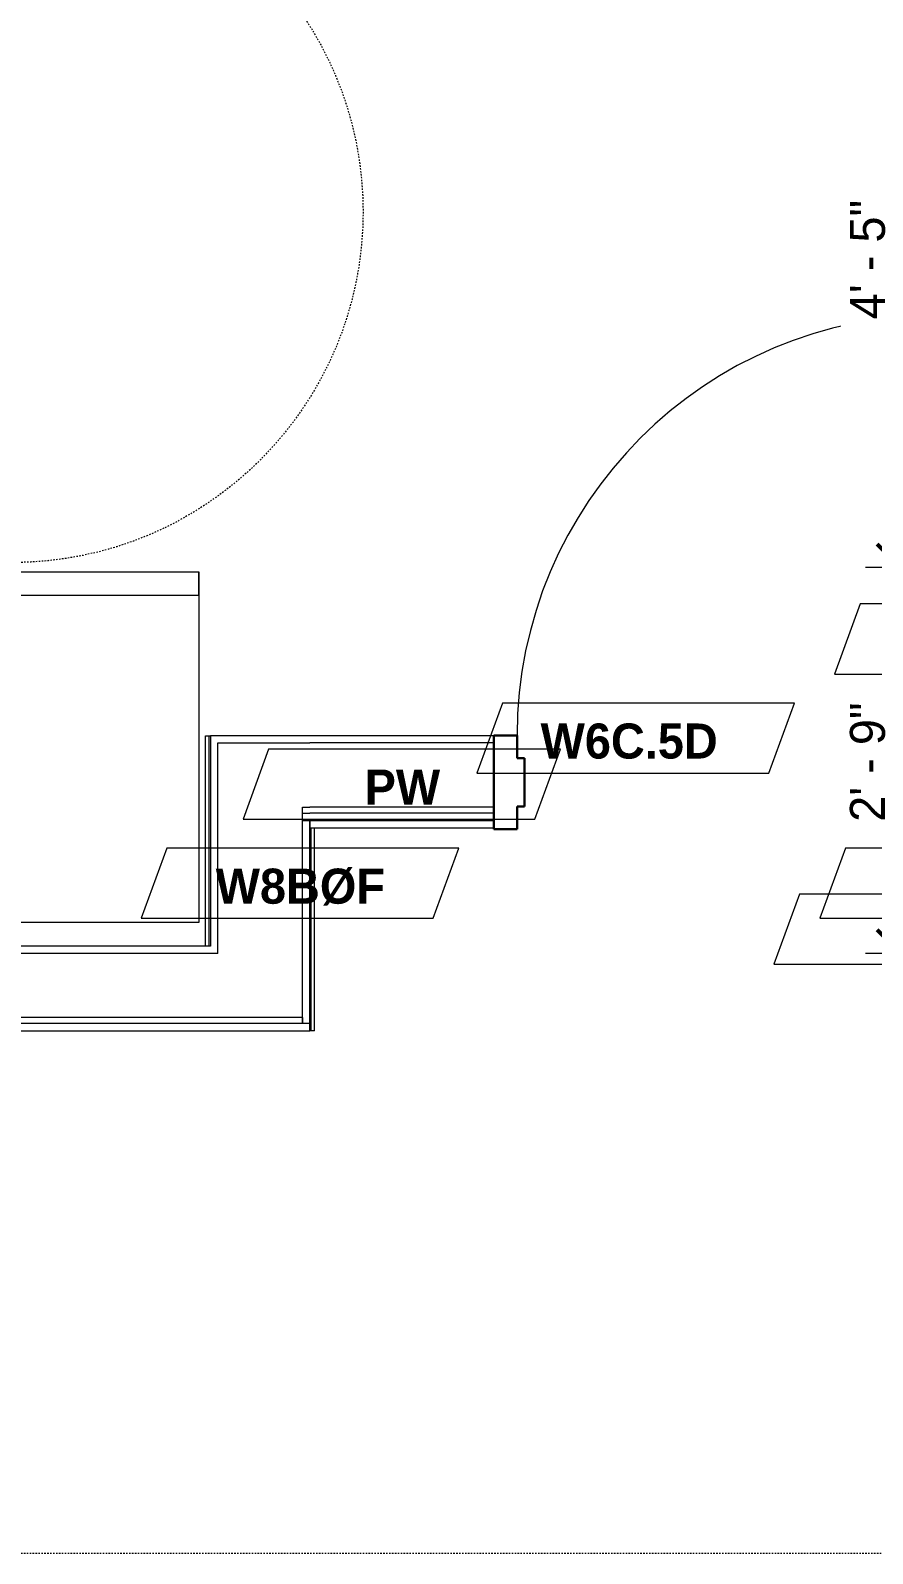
# Model space of a CAD drawing. Header units: inches. Extents: x -4010 to -1814, y 9846 to 12241.
# Drawn here: x -3125.6 to -3053.6, y 10406.2 to 10536.5 of the extents above; entities that cross this region are included whole.
import ezdxf

# ---------------------------------------------------------------- set-up
doc = ezdxf.new("R2010")
doc.units = ezdxf.units.IN
doc.header["$MEASUREMENT"] = 0
doc.linetypes.add('Dash', pattern=[0.25, 0.125, -0.125])
doc.linetypes.add('Dash_2_', pattern=[0.25, 0.125, -0.125])
for name, color, linetype, lineweight in [('0-1', 7, 'Continuous', 5), ('0-3', 8, 'Continuous', 9), ('A-ANNO-DIMS', 211, 'Continuous', 9), ('A-ANNO-DIMS-32', 211, 'Continuous', 9), ('A-DOOR-1', 7, 'Continuous', 9), ('A-DOOR-2', 10, 'Continuous', 30), ('A-DOOR-FRAM-2', 10, 'Continuous', 30), ('A-GENM', 5, 'Continuous', 9), ('A-GENM-HDLN', 13, 'Dash', 9), ('A-WALL-2', 250, 'Continuous', 18), ('A-WALL-IDEN', 211, 'Continuous', 9), ('G-ANNO-SYMB-4', 111, 'Dash_2_', 9), ('I-WALL-3', 7, 'Continuous', 9), ('Q-SPCQ', 91, 'Continuous', 9)]:
    doc.layers.add(name, color=color, linetype=linetype, lineweight=lineweight)
doc.styles.add('Century Gothic', font='ufonts.com_century-gothic.ttf', dxfattribs={"height": 3})
doc.styles.add('Century Gothic_B_1', font='GOTHICB.TTF', dxfattribs={"height": 3})
doc.dimstyles.new('OD_1__HACK_2', dxfattribs={"dimscale": 12, "dimtxt": 3.132505, "dimasz": 0.333333, "dimexe": 0.25, "dimexo": 0.166667, "dimgap": 0.041667, "dimtad": 1, "dimdec": 4, "dimrnd": 0.0625, "dimzin": 3, "dimdsep": 46, "dimlunit": 4, "dimtxsty": 'Century Gothic', "dimblk1": 'OBLIQUE', "dimblk2": 'OBLIQUE', "dimsah": 1, "dimcen": 0.09, "dimdle": 0.25, "dimazin": 0, "dimtfac": 1, "dimtdec": 4, "dimtix": 1, "dimtmove": 0, "dimatfit": 3, "dimfxl": 1, "dimtvp": 1, "dimtfill": 1, "dimfrac": 2, "dimtolj": 1, "dimtzin": 0, "dimarcsym": 2})

# ---------------------------------------------------------------- blocks, each defined once
blk = doc.blocks.new('Basic Wall _ INT - W8BØF - _5_8 GYP - 2X8 WOOD_BATT_ - 5_8 GYP_ - ___-2319961-UNIT PLANS - 2ND _ 3RD FLOOR')
at = {"layer": 'I-WALL-3'}
for p, q in [((-3110.65, 10476.16), (-3110.36, 10476.16)), ((-3110.65, 10458.16), (-3110.65, 10476.16)), ((-3110.36, 10476.16), (-3110.36, 10458.16)), ((-3110.36, 10476.16), (-3110.28, 10476.16)), ((-3110.28, 10476.16), (-3110.24, 10476.16))]:
    blk.add_line(p, q, dxfattribs=at)
blk = doc.blocks.new('Basic Wall _ INT - W8BØF - _5_8 GYP - 2X8 WOOD_BATT_ - 5_8 GYP_ - ___-2319960-UNIT PLANS - 2ND _ 3RD FLOOR')
at = {"layer": 'I-WALL-3'}
for p, q in [((-3101.61, 10450.91), (-3101.61, 10468.29)), ((-3101.32, 10450.91), (-3101.32, 10468.29)), ((-3101.69, 10450.91), (-3101.74, 10450.91)), ((-3101.61, 10450.91), (-3101.69, 10450.91)), ((-3101.32, 10450.91), (-3101.61, 10450.91))]:
    blk.add_line(p, q, dxfattribs=at)
blk = doc.blocks.new('HOLLOW METAL - UNIT DOOR-2191978-UNIT PLANS - 2ND _ 3RD FLOOR')
at = {"layer": 'A-DOOR-1'}
blk.add_arc((18, 3.875), 36, 90, 180, dxfattribs=at)
at = {"layer": 'A-DOOR-2'}
for p, q in [((18, 39.875), (16.25, 39.875)), ((16.25, 39.875), (16.25, 3.875)), ((18, 3.875), (18, 39.875)), ((16.25, 3.875), (18, 3.875))]:
    blk.add_line(p, q, dxfattribs=at)
at = {"layer": 'A-DOOR-FRAM-2'}
for p, q in [((-18, 3.875), (-20, 3.875)), ((-20, 3.875), (-20, -4.125)), ((-18, 1.9375), (-18, 3.875)), ((18, 3.875), (18, 1.9375)), ((20, 3.875), (18, 3.875)), ((20, -4.125), (20, 3.875)), ((-17.375, 1.9375), (-18, 1.9375)), ((-17.375, -2.1875), (-17.375, 1.9375)), ((18, 1.9375), (17.375, 1.9375)), ((17.375, 1.9375), (17.375, -2.1875)), ((-18, -4.125), (-18, -2.1875)), ((-18, -2.1875), (-17.375, -2.1875)), ((17.375, -2.1875), (18, -2.1875)), ((18, -2.1875), (18, -4.125)), ((-20, -4.125), (-18, -4.125)), ((18, -4.125), (20, -4.125))]:
    blk.add_line(p, q, dxfattribs=at)
blk = doc.blocks.new('CTR - 1st Phase - Common Walls_rvt-1-UNIT PLANS - 2ND _ 3RD FLOOR')
at = {"layer": 'A-WALL-2'}
for p, q in [((-3109.61, 10475.54), (-3102.36, 10475.54)), ((-3109.61, 10457.54), (-3109.61, 10475.54)), ((-3102.36, 10475.54), (-3101.74, 10475.54)), ((-3085.99, 10475.54), (-3101.74, 10475.54)), ((-3102.36, 10470.04), (-3101.74, 10470.04)), ((-3102.36, 10469.54), (-3102.36, 10470.04)), ((-3102.36, 10469.54), (-3102.36, 10470.04)), ((-3102.36, 10468.91), (-3102.36, 10469.54)), ((-3102.36, 10469.54), (-3101.74, 10469.54)), ((-3102.36, 10468.91), (-3102.36, 10469.54)), ((-3085.99, 10470.04), (-3101.74, 10470.04)), ((-3085.99, 10469.54), (-3101.74, 10469.54)), ((-3102.36, 10468.91), (-3101.74, 10468.91)), ((-3102.36, 10452.04), (-3102.36, 10468.91)), ((-3110.24, 10457.54), (-3199.89, 10457.54)), ((-3109.61, 10457.54), (-3110.24, 10457.54)), ((-3110.24, 10452.04), (-3199.89, 10452.04)), ((-3110.24, 10451.54), (-3199.89, 10451.54)), ((-3109.61, 10452.04), (-3110.24, 10452.04)), ((-3102.36, 10451.54), (-3110.24, 10451.54)), ((-3102.36, 10452.04), (-3109.61, 10452.04)), ((-3102.36, 10452.04), (-3102.36, 10451.54)), ((-3102.36, 10451.54), (-3102.36, 10452.04)), ((-3101.74, 10451.54), (-3102.36, 10451.54))]:
    blk.add_line(p, q, dxfattribs=at)
at = {"layer": 'I-WALL-3'}
for p, q in [((-3110.24, 10476.16), (-3110.24, 10458.16)), ((-3109.61, 10476.16), (-3110.24, 10476.16)), ((-3101.74, 10476.16), (-3109.61, 10476.16)), ((-3085.99, 10476.16), (-3101.74, 10476.16)), ((-3101.74, 10468.91), (-3085.99, 10468.91)), ((-3101.74, 10451.54), (-3101.74, 10468.91)), ((-3085.99, 10468.91), (-3101.74, 10468.91)), ((-3101.74, 10468.91), (-3101.74, 10468.29)), ((-3101.74, 10468.29), (-3085.99, 10468.29)), ((-3110.24, 10458.16), (-3199.89, 10458.16)), ((-3199.89, 10450.91), (-3110.24, 10450.91)), ((-3110.24, 10450.91), (-3101.74, 10450.91)), ((-3101.74, 10450.91), (-3101.74, 10451.54))]:
    blk.add_line(p, q, dxfattribs=at)
at = {"layer": '0-3'}
for name, p in [('HOLLOW METAL - UNIT DOOR-2191978-UNIT PLANS - 2ND _ 3RD FLOOR', (-3065.99, 10472.29)), ('Basic Wall _ INT - W8BØF - _5_8 GYP - 2X8 WOOD_BATT_ - 5_8 GYP_ - ___-2319961-UNIT PLANS - 2ND _ 3RD FLOOR', (0, 0)), ('Basic Wall _ INT - W8BØF - _5_8 GYP - 2X8 WOOD_BATT_ - 5_8 GYP_ - ___-2319960-UNIT PLANS - 2ND _ 3RD FLOOR', (0, 0))]:
    blk.add_blockref(name, p, dxfattribs=at)
blk = doc.blocks.new('ADA Clearances - 5ft Circle-3255450-UNIT PLANS - 2ND _ 3RD FLOOR')
at = {"layer": 'A-GENM-HDLN'}
blk.add_circle((0, 0), 30, dxfattribs=at)
blk = doc.blocks.new('Refrigerator_-_Side-by-Side_6047 - 36_ X 30_-1372843-UNIT PLANS - 2ND _ 3RD FLOOR')
at = {"layer": 'Q-SPCQ'}
for p, q in [((-17.88, 15.58), (17.87, 15.58)), ((-17.88, -14.42), (-17.88, 15.58)), ((-17.88, 15.58), (-3.13, 15.58)), ((-17.88, 15.58), (-17.88, 13.58)), ((-3.13, 13.58), (-3.13, 15.58)), ((-2.63, 15.58), (17.87, 15.58)), ((-2.63, 15.58), (-2.63, 13.58)), ((17.87, 15.58), (17.87, -14.42)), ((17.87, 13.58), (17.87, 15.58)), ((-3.13, 13.58), (-17.88, 13.58)), ((17.87, 13.58), (-2.63, 13.58)), ((17.87, -14.42), (-17.88, -14.42))]:
    blk.add_line(p, q, dxfattribs=at)
blk = doc.blocks.new('DIMBLOCK66-UNIT PLANS - 2ND _ 3RD FLOOR')
at = {"layer": 'A-ANNO-DIMS-32', "lineweight": 50}
for p, q in [((-3051.17, 10543.54), (-3053.17, 10545.54)), ((-3051.17, 10543.54), (-3049.17, 10541.54)), ((-3051.17, 10490.54), (-3053.17, 10492.54)), ((-3051.17, 10490.54), (-3049.17, 10488.54))]:
    blk.add_line(p, q, dxfattribs=at)
at = {"layer": 'A-ANNO-DIMS-32'}
for p, q in [((-3052.7, 10543.54), (-3048.17, 10543.54)), ((-3051.17, 10543.54), (-3052.7, 10543.54)), ((-3051.17, 10543.54), (-3051.17, 10490.54)), ((-3041.82, 10490.54), (-3054.17, 10490.54)), ((-3051.17, 10490.54), (-3041.82, 10490.54))]:
    blk.add_line(p, q, dxfattribs=at)
at = {"layer": 'A-ANNO-DIMS-32', "color": 0, "insert": (-3055.51, 10511.79), "char_height": 3, "width": 12.5897, "attachment_point": 1, "rotation": 90, "line_spacing_factor": 0.984502, "style": 'Century Gothic', "bg_fill": 3, "box_fill_scale": 1.25, "bg_fill_color": 256, "bg_fill_true_color": 13158600, "bg_fill_transparency": 0}
blk.add_mtext('4\' - 5"', dxfattribs=at)
blk = doc.blocks.new('_Oblique')
at = {"color": 0, "linetype": 'ByBlock', "lineweight": -2}
blk.add_line((-0.5, -0.5), (0.5, 0.5), dxfattribs=at)
blk = doc.blocks.new('DIMBLOCK67-UNIT PLANS - 2ND _ 3RD FLOOR')
at = {"layer": 'A-ANNO-DIMS-32', "lineweight": 50}
for p, q in [((-3051.17, 10490.54), (-3053.17, 10492.54)), ((-3051.17, 10490.54), (-3049.17, 10488.54)), ((-3051.17, 10457.54), (-3053.17, 10459.54)), ((-3051.17, 10457.54), (-3049.17, 10455.54))]:
    blk.add_line(p, q, dxfattribs=at)
at = {"layer": 'A-ANNO-DIMS-32'}
for p, q in [((-3041.82, 10490.54), (-3054.17, 10490.54)), ((-3051.17, 10490.54), (-3051.17, 10454.54)), ((-3051.17, 10490.54), (-3041.82, 10490.54)), ((-2997.7, 10457.54), (-3054.17, 10457.54)), ((-3051.17, 10457.54), (-2997.7, 10457.54))]:
    blk.add_line(p, q, dxfattribs=at)
at = {"layer": 'A-ANNO-DIMS-32', "color": 0, "insert": (-3055.51, 10468.79), "char_height": 3, "width": 12.5897, "attachment_point": 1, "rotation": 90, "line_spacing_factor": 0.984502, "style": 'Century Gothic', "bg_fill": 3, "box_fill_scale": 1.25, "bg_fill_color": 256, "bg_fill_true_color": 13158600, "bg_fill_transparency": 0}
blk.add_mtext('2\' - 9"', dxfattribs=at)
blk = doc.blocks.new('Wall Tag - Arch Wall-3956453-UNIT PLANS - 2ND _ 3RD FLOOR')
at = {"layer": 'A-WALL-IDEN'}
for p, q in [((-0.3561, 0.0937), (-0.4244, -0.0937)), ((0.4244, 0.0937), (-0.3561, 0.0937)), ((0.3561, -0.0937), (0.4244, 0.0937)), ((-0.4244, -0.0937), (0.3561, -0.0937))]:
    blk.add_line(p, q, dxfattribs=at)

msp = doc.modelspace()

# ---------------------------------------------------------------- linework, layer by layer
at = {"layer": 'G-ANNO-SYMB-4'}
msp.add_line((-2913.32374, 10406.1894), (-3207.32374, 10406.1894), dxfattribs=at)

# ---------------------------------------------------------------- block references
at = {"layer": '0-1'}
msp.add_blockref('CTR - 1st Phase - Common Walls_rvt-1-UNIT PLANS - 2ND _ 3RD FLOOR', (0, 0), dxfattribs=at)
at = {"layer": 'A-GENM', "rotation": 180}
msp.add_blockref('ADA Clearances - 5ft Circle-3255450-UNIT PLANS - 2ND _ 3RD FLOOR', (-3127.17374, 10520.9769), dxfattribs=at)
at = {"layer": 'A-WALL-IDEN', "xscale": 31.99999999999999, "yscale": 31.99999999999999, "zscale": 31.99999999999999}
for p in [(-3073.84249, 10475.95741), (-3093.86124, 10472.01991), (-3102.56822, 10463.5394)]:
    msp.add_blockref('Wall Tag - Arch Wall-3956453-UNIT PLANS - 2ND _ 3RD FLOOR', p, dxfattribs=at)
at = {"layer": 'Q-SPCQ'}
msp.add_blockref('Refrigerator_-_Side-by-Side_6047 - 36_ X 30_-1372843-UNIT PLANS - 2ND _ 3RD FLOOR', (-3129.11124, 10474.5866), dxfattribs=at)

# ---------------------------------------------------------------- texts
at = {"layer": 'A-WALL-IDEN', "char_height": 3, "attachment_point": 1, "style": 'Century Gothic_B_1'}
for s, insert, width in [('W6C.5D', (-3081.97809, 10477.20495), 19.594), ('PW', (-3097.03936, 10473.26745), 7.575), ('W8BØF', (-3109.78414, 10464.78693), 17.372)]:
    msp.add_mtext(s, dxfattribs=dict(at, insert=insert, width=width))

# ---------------------------------------------------------------- next in the draw order: dimensions: what is measured, and where the dimension line sits
at = {"layer": 'A-ANNO-DIMS'}
dim = msp.add_linear_dim(base=(-3051.16855, 10490.5394), p1=(-3050.69874, 10543.5394), p2=(-3039.82374, 10490.5394), angle=90, dimstyle='OD_1__HACK_2', override={"dimpost": '<>', "dimfxl": 54.104211}, dxfattribs=at)
dim.commit()
dim.dimension.update_dxf_attribs({"geometry": 'DIMBLOCK66-UNIT PLANS - 2ND _ 3RD FLOOR', "text_midpoint": (-3053.24401, 10517.0394)})

# ---------------------------------------------------------------- next in the draw order: dimensions: what is measured, and where the dimension line sits
dim = msp.add_linear_dim(base=(-3051.16855, 10457.5394), p1=(-3039.82374, 10490.5394), p2=(-2995.69874, 10457.5394), angle=90, dimstyle='OD_1__HACK_2', override={"dimpost": '<>', "dimfxl": 55.100051}, dxfattribs=at)
dim.commit()
dim.dimension.update_dxf_attribs({"geometry": 'DIMBLOCK67-UNIT PLANS - 2ND _ 3RD FLOOR', "text_midpoint": (-3053.24401, 10474.0394)})

# ---------------------------------------------------------------- next in the draw order: block references
at = {"layer": 'A-WALL-IDEN', "xscale": 31.99999999999999, "yscale": 31.99999999999999, "zscale": 31.99999999999999}
for p in [(-3043.24175, 10484.43373), (-3044.49175, 10463.5394), (-3048.42925, 10459.6019)]:
    msp.add_blockref('Wall Tag - Arch Wall-3956453-UNIT PLANS - 2ND _ 3RD FLOOR', p, dxfattribs=at)

doc.saveas('drawing.dxf')
